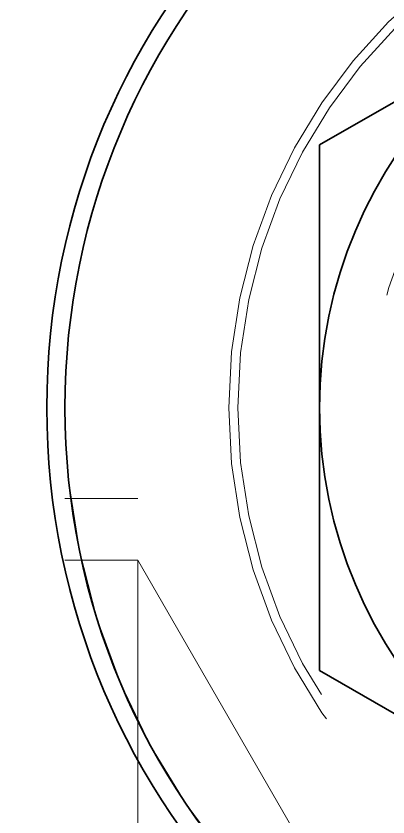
# Model space of a CAD drawing. Header units: millimetres. Extents: x 5606 to 13175, y -3239 to -2051.
# Drawn here: x 5871.36 to 5875.45, y -2435.29 to -2426.48 of the extents above; entities that cross this region are included whole.
import ezdxf

# ---------------------------------------------------------------- set-up
doc = ezdxf.new("R2010")
doc.units = ezdxf.units.MM
doc.linetypes.add('HIDDEN-HOKUTO', pattern=[3.8, 2.5, -1.3])
doc.layers.add('AM_HID', color=1, linetype='HIDDEN-HOKUTO', lineweight=25)

msp = doc.modelspace()

# ---------------------------------------------------------------- linework, layer by layer
at = {"color": 7, "lineweight": 35, "ltscale": 0.144319}
msp.add_line((5874.6979, -2427.8938), (5879.6979, -2425.0085), dxfattribs=at)
at = {"color": 7, "lineweight": 35, "ltscale": 0.072243}
msp.add_line((5874.6979, -2430.7835), (5874.6979, -2427.8938), dxfattribs=at)
at = {"color": 7, "lineweight": 35, "ltscale": 0.072244}
msp.add_line((5874.6979, -2433.6733), (5874.6979, -2430.7835), dxfattribs=at)
at = {"color": 7, "lineweight": 35, "ltscale": 0.144318}
msp.add_line((5879.6979, -2436.5585), (5874.6979, -2433.6733), dxfattribs=at)
at = {"color": 7, "lineweight": 35}
for radius in [8, 7.8, 5]:
    msp.add_circle((5879.6979, -2430.7835), radius, dxfattribs=at)
at = {"layer": 'AM_HID', "color": 1, "lineweight": 13, "ltscale": 4}
for p, q in [((5856.6979, -2431.7835), (5872.6979, -2431.7835)), ((5856.6979, -2432.46), (5872.6979, -2432.46)), ((5872.6979, -2437.3769), (5872.6979, -2432.46)), ((5874.6167, -2435.7835), (5872.6979, -2432.46)), ((5872.6979, -2439.107), (5872.6979, -2434.1901))]:
    msp.add_line(p, q, dxfattribs=at)
for radius in [7.8, 6, 5.9, 4.44]:
    msp.add_circle((5879.6979, -2430.7835), radius, dxfattribs=at)

doc.saveas('drawing.dxf')
